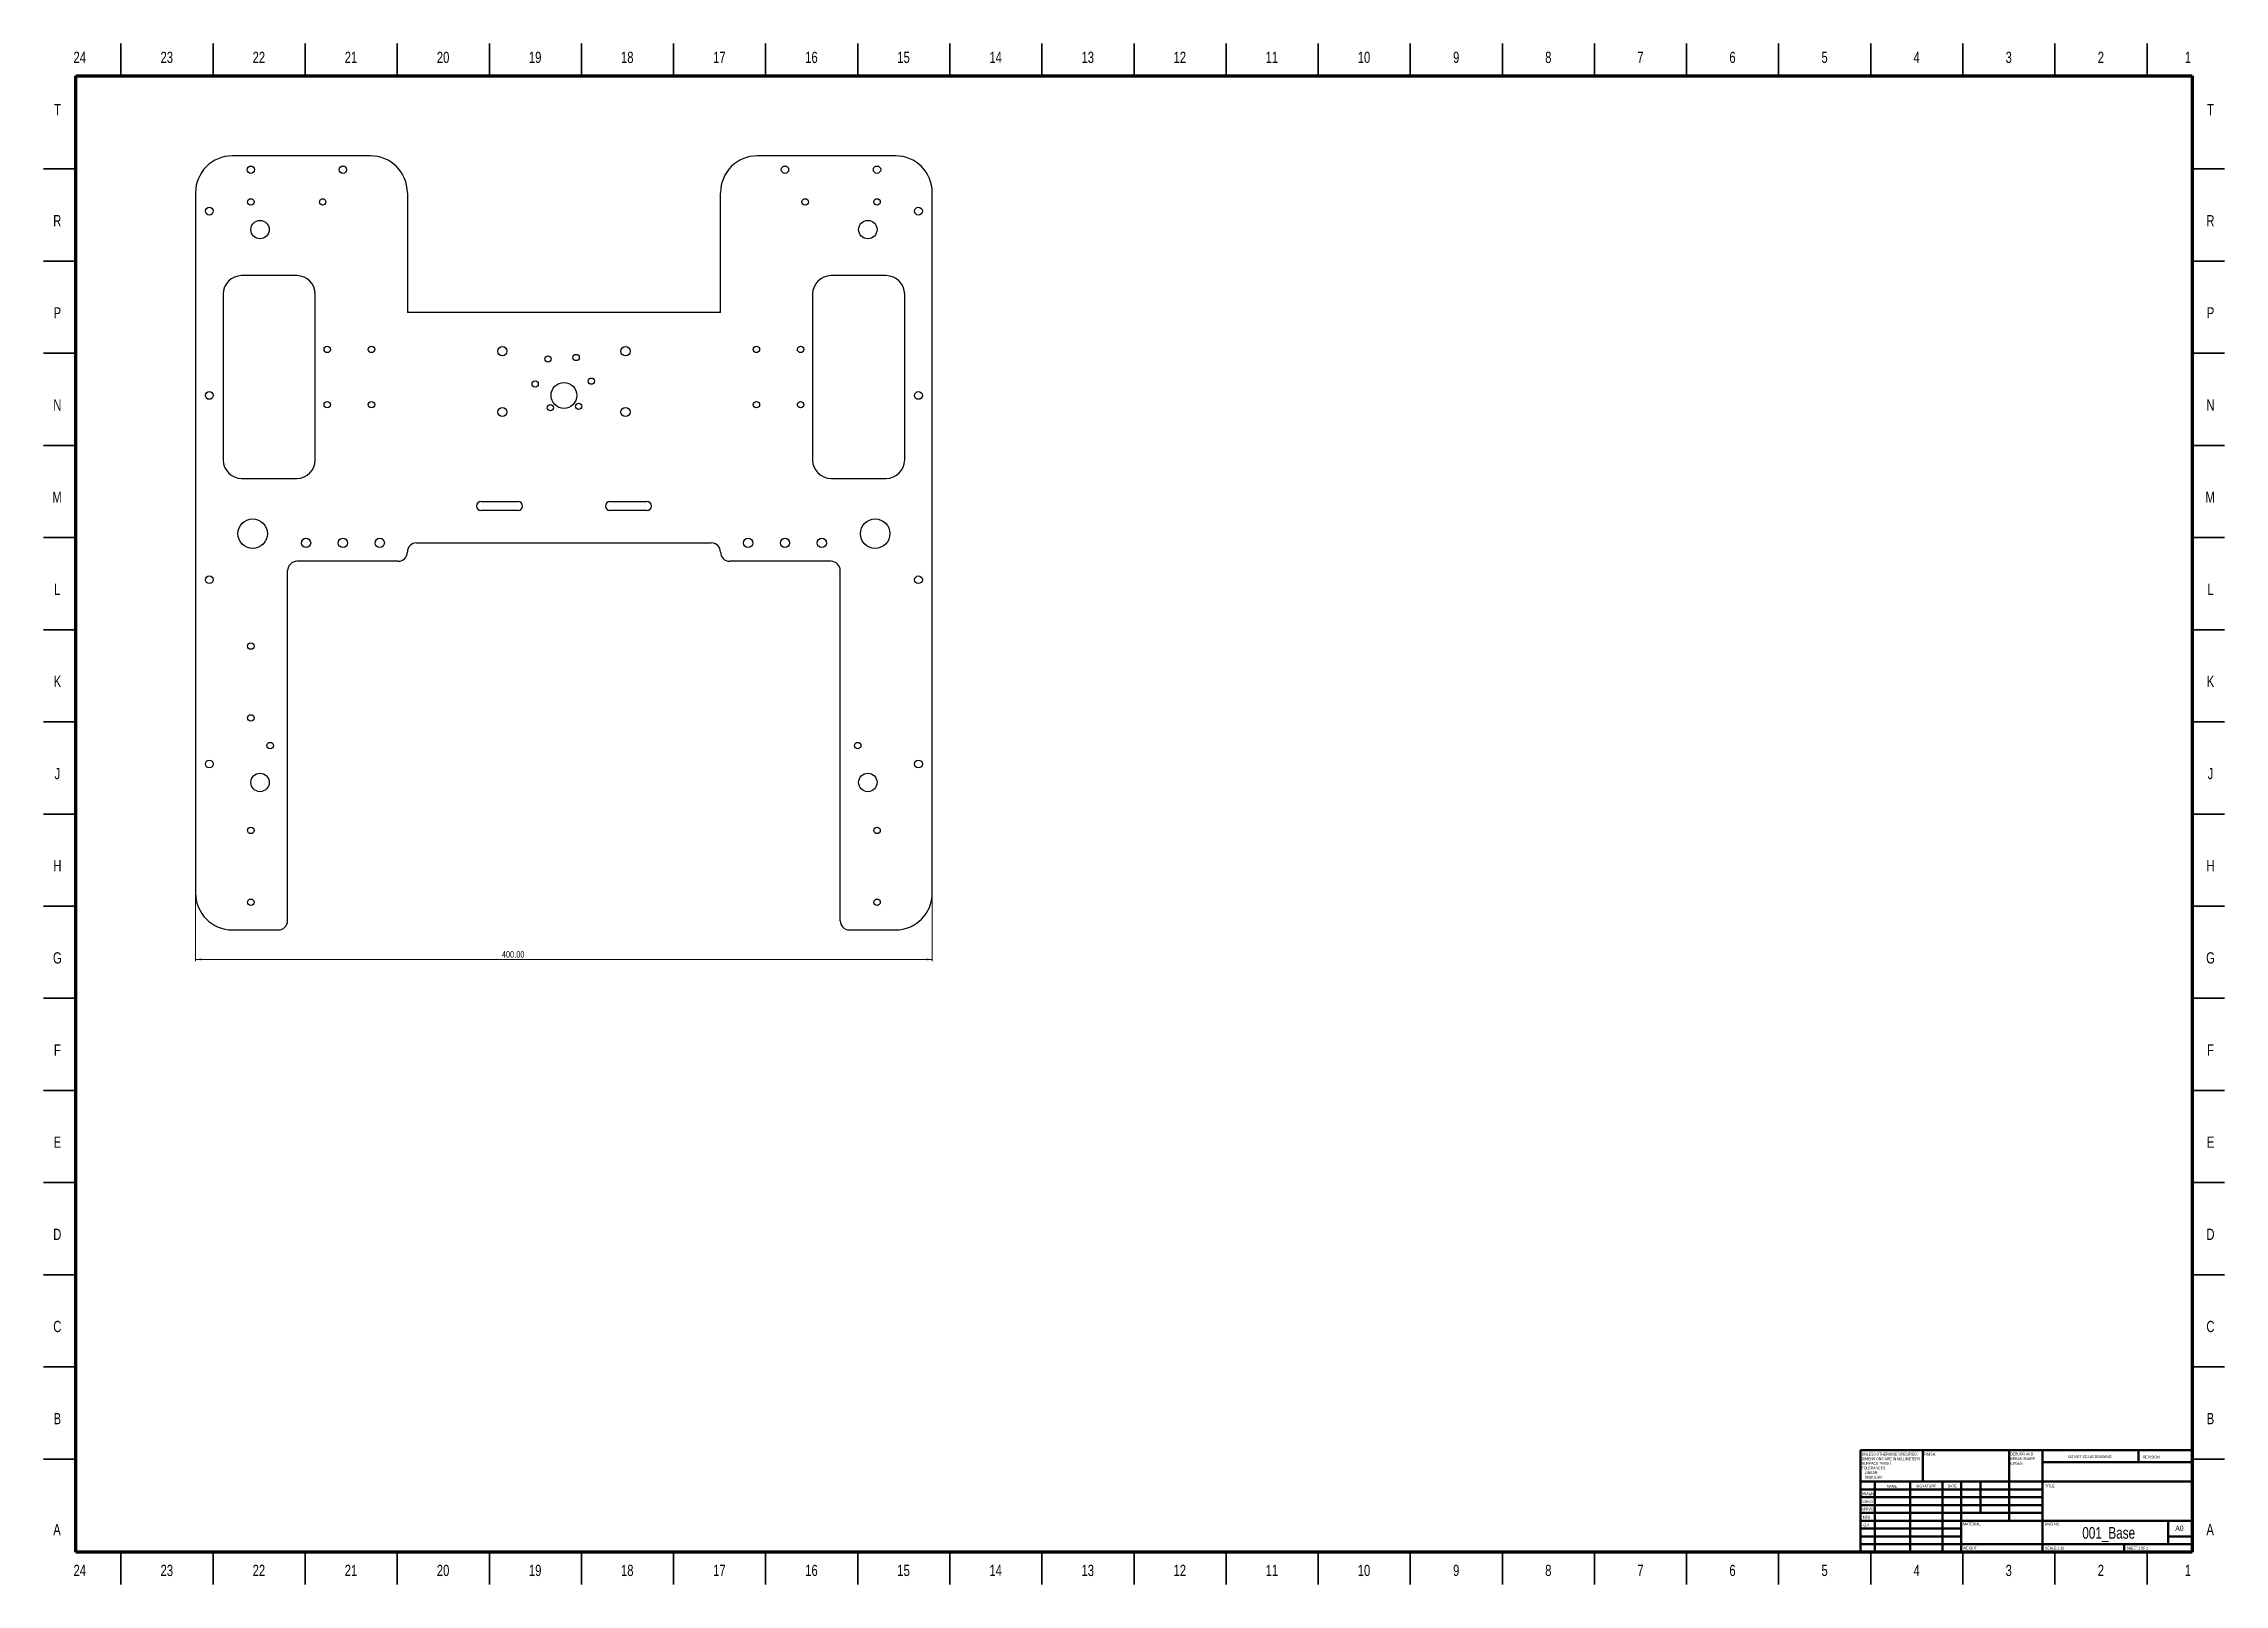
# Model space of a CAD drawing. Header units: millimetres. Extents: x 2 to 1186, y 2 to 838.
import ezdxf

# ---------------------------------------------------------------- set-up
doc = ezdxf.new("R2010")
doc.units = ezdxf.units.MM
doc.styles.add('SLDTEXTSTYLE0', font='TXT', dxfattribs={"width": 0.75})
doc.styles.add('SLDTEXTSTYLE1', font='TXT', dxfattribs={"width": 0.686449})
doc.styles.add('SLDTEXTSTYLE2', font='TXT', dxfattribs={"width": 0.6875})
doc.dimstyles.new('SLDDIMSTYLE0', dxfattribs={"dimtxt": 3.5, "dimasz": 3.302, "dimexe": 0, "dimexo": 0.0625, "dimgap": 0.875, "dimtad": 1, "dimrnd": 1e-09, "dimzin": 4, "dimdsep": 46, "dimtxsty": 'SLDTEXTSTYLE0', "dimsah": 1, "dimcen": 0.09, "dimadec": 0, "dimazin": 1, "dimtfac": 1, "dimtofl": 0, "dimtmove": 0, "dimatfit": 3, "dimfxl": 1, "dimfrac": 2, "dimtolj": 1, "dimtzin": 12, "dimarcsym": 0})

# ---------------------------------------------------------------- blocks, each defined once
blk = doc.blocks.new('SW_NOTE_0')
at = {"color": 0, "linetype": 'Continuous', "lineweight": 0, "char_height": 1.5, "attachment_point": 1, "style": 'SLDTEXTSTYLE0'}
for s, insert in [('UNLESS OTHERWISE SPECIFIED:', (0, 1.9)), ('TOLERANCES:', (0, -5.6)), ('DIMENSIONS ARE IN MILLIMETERS', (0, -0.6)), ('SURFACE FINISH:', (0, -3.1)), ('ANGULAR:', (1.7, -10.6)), ('LINEAR:', (1.7, -8.1))]:
    blk.add_mtext(s, dxfattribs=dict(at, insert=insert))
blk = doc.blocks.new('SW_NOTE_1')
at = {"color": 0, "linetype": 'Continuous', "lineweight": 0, "char_height": 1.5, "attachment_point": 1, "style": 'SLDTEXTSTYLE0'}
for s, insert in [('DEBURR AND', (0, 1.9)), ('BREAK SHARP', (0, -0.6)), ('EDGES', (0, -3.1))]:
    blk.add_mtext(s, dxfattribs=dict(at, insert=insert))
blk = doc.blocks.new('_D')
at = {"color": 7, "linetype": 'Continuous', "lineweight": 18}
for p, q in [((85, 376.6), (85, 340.6)), ((485, 376.6), (485, 340.6)), ((85, 341.6), (485, 341.6))]:
    blk.add_line(p, q, dxfattribs=at)
for points in [[(85, 341.6), (88.3, 341.1), (88.3, 342.1)], [(485, 341.6), (481.7, 342.1), (481.7, 341.1)]]:
    blk.add_solid(points, dxfattribs=at)
at = {"color": 7, "linetype": 'Continuous', "lineweight": 18, "insert": (251.3, 346.1), "char_height": 3.5, "attachment_point": 1, "style": 'SLDTEXTSTYLE0'}
blk.add_mtext('400.00', dxfattribs=at)

msp = doc.modelspace()

# ---------------------------------------------------------------- linework, layer by layer
at = {"color": 7, "linetype": 'Continuous', "lineweight": 35}
for p, q in [((44.5, 821), (44.5, 838.5)), ((94.5, 821), (94.5, 838.5)), ((144.5, 821), (144.5, 838.5)), ((194.5, 821), (194.5, 838.5)), ((244.5, 821), (244.5, 838.5)), ((294.5, 821), (294.5, 838.5)), ((344.5, 821), (344.5, 838.5)), ((394.5, 821), (394.5, 838.5)), ((444.5, 821), (444.5, 838.5)), ((494.5, 821), (494.5, 838.5)), ((544.5, 821), (544.5, 838.5)), ((594.5, 838.5), (594.5, 821)), ((594.5, 821), (594.5, 838.5)), ((644.5, 821), (644.5, 838.5)), ((694.5, 821), (694.5, 838.5)), ((744.5, 821), (744.5, 838.5)), ((794.5, 821), (794.5, 838.5)), ((844.5, 821), (844.5, 838.5)), ((894.5, 821), (894.5, 838.5)), ((944.5, 821), (944.5, 838.5)), ((994.5, 821), (994.5, 838.5)), ((1044.5, 821), (1044.5, 838.5)), ((1094.5, 821), (1094.5, 838.5)), ((1144.5, 821), (1144.5, 838.5)), ((20, 770.5), (2.5, 770.5)), ((1169, 770.5), (1186.5, 770.5)), ((20, 720.5), (2.5, 720.5)), ((1169, 720.5), (1186.5, 720.5)), ((20, 670.5), (2.5, 670.5)), ((1169, 670.5), (1186.5, 670.5)), ((20, 620.5), (2.5, 620.5)), ((1169, 620.5), (1186.5, 620.5)), ((20, 570.5), (2.5, 570.5)), ((1169, 570.5), (1186.5, 570.5)), ((20, 520.5), (2.5, 520.5)), ((1169, 520.5), (1186.5, 520.5)), ((20, 470.5), (2.5, 470.5)), ((1169, 470.5), (1186.5, 470.5)), ((2.5, 420.5), (20, 420.5)), ((20, 420.5), (2.5, 420.5)), ((1186.5, 420.5), (1169, 420.5)), ((1169, 420.5), (1186.5, 420.5)), ((20, 370.5), (2.5, 370.5)), ((1169, 370.5), (1186.5, 370.5)), ((20, 320.5), (2.5, 320.5)), ((1169, 320.5), (1186.5, 320.5)), ((20, 270.5), (2.5, 270.5)), ((1169, 270.5), (1186.5, 270.5)), ((20, 220.5), (2.5, 220.5)), ((1169, 220.5), (1186.5, 220.5)), ((20, 170.5), (2.5, 170.5)), ((1169, 170.5), (1186.5, 170.5)), ((20, 120.5), (2.5, 120.5)), ((1169, 120.5), (1186.5, 120.5)), ((20, 70.5), (2.5, 70.5)), ((1169, 70.5), (1186.5, 70.5)), ((44.5, 20), (44.5, 2.5)), ((94.5, 20), (94.5, 2.5)), ((144.5, 20), (144.5, 2.5)), ((194.5, 20), (194.5, 2.5)), ((244.5, 20), (244.5, 2.5)), ((294.5, 20), (294.5, 2.5)), ((344.5, 20), (344.5, 2.5)), ((394.5, 20), (394.5, 2.5)), ((444.5, 20), (444.5, 2.5)), ((494.5, 20), (494.5, 2.5)), ((544.5, 20), (544.5, 2.5)), ((594.5, 2.5), (594.5, 20)), ((594.5, 20), (594.5, 2.5)), ((644.5, 20), (644.5, 2.5)), ((694.5, 20), (694.5, 2.5)), ((744.5, 20), (744.5, 2.5)), ((794.5, 20), (794.5, 2.5)), ((844.5, 20), (844.5, 2.5)), ((894.5, 20), (894.5, 2.5)), ((944.5, 20), (944.5, 2.5)), ((994.5, 20), (994.5, 2.5)), ((1044.5, 20), (1044.5, 2.5)), ((1094.5, 20), (1094.5, 2.5)), ((1144.5, 20), (1144.5, 2.5))]:
    msp.add_line(p, q, dxfattribs=at)
at = {"color": 7, "linetype": 'Continuous', "lineweight": 70}
for p, q in [((20, 20), (20, 821)), ((20, 821), (1169, 821)), ((1169, 821), (1169, 20)), ((1169, 20), (20, 20))]:
    msp.add_line(p, q, dxfattribs=at)
at = {"color": 7, "linetype": 'Continuous', "lineweight": 25}
for p, q in [((179.995, 777.607), (104.995, 777.607)), ((464.995, 777.607), (389.995, 777.607)), ((84.995, 757.607), (84.995, 377.607)), ((199.995, 757.607), (199.995, 692.607)), ((369.995, 692.607), (369.995, 757.607)), ((484.995, 377.607), (484.995, 757.607)), ((139.995, 712.607), (109.995, 712.607)), ((459.995, 712.607), (429.995, 712.607)), ((99.995, 702.607), (99.995, 612.607)), ((149.995, 612.607), (149.995, 702.607)), ((419.995, 702.607), (419.995, 612.607)), ((469.995, 612.607), (469.995, 702.607)), ((369.995, 692.607), (199.995, 692.607)), ((109.995, 602.607), (139.995, 602.607)), ((429.995, 602.607), (459.995, 602.607)), ((239.995, 590.107), (259.995, 590.107)), ((259.995, 585.107), (239.995, 585.107)), ((309.995, 590.107), (329.995, 590.107)), ((329.995, 585.107), (309.995, 585.107)), ((194.995, 557.607), (139.995, 557.607)), ((204.995, 567.607), (364.995, 567.607)), ((429.995, 557.607), (374.995, 557.607)), ((134.995, 362.607), (134.995, 552.607)), ((434.995, 362.607), (434.995, 552.607)), ((104.995, 357.607), (129.995, 357.607)), ((439.995, 357.607), (464.995, 357.607))]:
    msp.add_line(p, q, dxfattribs=at)
at = {"color": 7, "linetype": 'Continuous', "lineweight": 50}
for p, q in [((989, 75.25), (1169, 75.25)), ((989, 75.25), (989, 20)), ((1022.8, 58.25), (1022.8, 75.25)), ((1069.6, 75.25), (1069.6, 37)), ((1087.8, 75.25), (1087.8, 20)), ((1139.8, 68.875), (1139.8, 75.25)), ((1169, 68.875), (1087.8, 68.875)), ((1169, 58.25), (989, 58.25)), ((1087.8, 54), (989, 54)), ((1087.8, 49.75), (989, 49.75)), ((996.8, 58.25), (996.8, 20)), ((1015.991, 58.25), (1015.991, 20)), ((1033.399, 58.25), (1033.399, 20)), ((1043.6, 20), (1043.6, 58.25)), ((1054, 41.25), (1054, 58.25)), ((1087.8, 45.5), (989, 45.5)), ((1087.8, 41.25), (989, 41.25)), ((1043.6, 37), (989, 37)), ((1043.6, 37), (1169, 37)), ((1156, 24.25), (1156, 37)), ((1043.6, 32.75), (989, 32.75)), ((1043.6, 28.5), (989, 28.5)), ((989, 24.25), (1169, 24.25)), ((1132, 20), (1132, 24.25)), ((1169, 28.5), (1156, 28.5))]:
    msp.add_line(p, q, dxfattribs=at)
at = {"color": 7, "linetype": 'Continuous', "lineweight": 25}
for centre, radius in [((114.995, 770.107), 2), ((164.995, 770.107), 2), ((404.995, 770.107), 2), ((454.995, 770.107), 2), ((92.495, 747.607), 2.1), ((114.995, 752.607), 1.75), ((153.995, 752.607), 1.75), ((415.995, 752.607), 1.75), ((454.995, 752.607), 1.75), ((477.495, 747.607), 2.1), ((119.995, 737.607), 5), ((449.995, 737.607), 5), ((156.495, 672.607), 1.75), ((180.495, 672.607), 1.75), ((251.528, 671.607), 2.5), ((276.332, 667.445), 1.7), ((291.613, 668.217), 1.7), ((318.462, 671.607), 2.5), ((389.495, 672.607), 1.75), ((413.495, 672.607), 1.75), ((269.361, 653.825), 1.7), ((284.995, 647.607), 7), ((299.922, 655.37), 1.7), ((92.495, 647.607), 2.1), ((156.495, 642.607), 1.75), ((180.495, 642.607), 1.75), ((251.528, 638.607), 2.5), ((277.67, 640.978), 1.7), ((292.951, 641.751), 1.7), ((318.462, 638.607), 2.5), ((389.495, 642.607), 1.75), ((413.495, 642.607), 1.75), ((477.495, 647.607), 2.1), ((115.995, 572.607), 8), ((453.995, 572.607), 8), ((144.995, 567.607), 2.5), ((164.995, 567.607), 2.5), ((184.995, 567.607), 2.5), ((384.995, 567.607), 2.5), ((404.995, 567.607), 2.5), ((424.995, 567.607), 2.5), ((92.495, 547.607), 2.1), ((477.495, 547.607), 2.1), ((114.995, 511.607), 1.75), ((114.995, 472.607), 1.75), ((125.495, 457.607), 1.75), ((444.495, 457.607), 1.75), ((92.495, 447.607), 2.1), ((119.995, 437.607), 5), ((449.995, 437.607), 5), ((477.495, 447.607), 2.1), ((114.995, 411.607), 1.75), ((454.995, 411.607), 1.75), ((114.995, 372.607), 1.75), ((454.995, 372.607), 1.75)]:
    msp.add_circle(centre, radius, dxfattribs=at)
for centre, radius, start, end in [((104.995, 757.607), 20, 90, 180), ((179.995, 757.607), 20, 0, 90), ((389.995, 757.607), 20, 90, 180), ((464.995, 757.607), 20, 0, 90), ((109.995, 702.607), 10, 90, 180), ((139.995, 702.607), 10, 0, 90), ((429.995, 702.607), 10, 90, 180), ((459.995, 702.607), 10, 0, 90), ((109.995, 612.607), 10, 180, 270), ((139.995, 612.607), 10, 270, 0), ((429.995, 612.607), 10, 180, 270), ((459.995, 612.607), 10, 270, 0), ((239.995, 587.607), 2.5, 90, 270), ((259.995, 587.607), 2.5, 270, 90), ((309.995, 587.607), 2.5, 90, 270), ((329.995, 587.607), 2.5, 270, 90), ((139.995, 552.607), 5, 90, 180), ((194.995, 562.607), 5, 270, 0), ((204.995, 562.607), 5, 90, 180), ((364.995, 562.607), 5, 360, 90), ((374.995, 562.607), 5, 180, 270), ((429.995, 552.607), 5, 0, 90), ((104.995, 377.607), 20, 180, 270), ((464.995, 377.607), 20, 270, 0), ((129.995, 362.607), 5, 270, 0), ((439.995, 362.607), 5, 180, 270)]:
    msp.add_arc(centre, radius, start, end, dxfattribs=at)

# ---------------------------------------------------------------- block references
at = {"color": 7, "linetype": 'Continuous', "lineweight": 0}
for name, p in [('SW_NOTE_0', (989.594, 71.987)), ('SW_NOTE_1', (1070.309, 72.069))]:
    msp.add_blockref(name, p, dxfattribs=at)

# ---------------------------------------------------------------- texts
for s, insert, char_height, attachment_point, style in [('24', (22.127, 834.114), 6.096, 2, 'SLDTEXTSTYLE0'), ('23', (69.377, 834.114), 6.096, 2, 'SLDTEXTSTYLE0'), ('22', (119.377, 834.114), 6.096, 2, 'SLDTEXTSTYLE0'), ('21', (169.377, 834.114), 6.096, 2, 'SLDTEXTSTYLE0'), ('20', (219.377, 834.114), 6.096, 2, 'SLDTEXTSTYLE0'), ('19', (269.377, 834.114), 6.096, 2, 'SLDTEXTSTYLE0'), ('18', (319.377, 834.114), 6.096, 2, 'SLDTEXTSTYLE0'), ('17', (369.377, 834.114), 6.096, 2, 'SLDTEXTSTYLE0'), ('16', (419.377, 834.114), 6.096, 2, 'SLDTEXTSTYLE0'), ('15', (469.377, 834.114), 6.096, 2, 'SLDTEXTSTYLE0'), ('14', (519.377, 834.114), 6.096, 2, 'SLDTEXTSTYLE0'), ('13', (569.377, 834.114), 6.096, 2, 'SLDTEXTSTYLE0'), ('12', (619.377, 834.114), 6.096, 2, 'SLDTEXTSTYLE0'), ('11', (669.377, 834.114), 6.096, 2, 'SLDTEXTSTYLE0'), ('10', (719.377, 834.114), 6.096, 2, 'SLDTEXTSTYLE0'), ('9', (769.439, 834.114), 6.096, 2, 'SLDTEXTSTYLE0'), ('8', (819.439, 834.114), 6.096, 2, 'SLDTEXTSTYLE0'), ('7', (869.439, 834.114), 6.096, 2, 'SLDTEXTSTYLE0'), ('6', (919.439, 834.114), 6.096, 2, 'SLDTEXTSTYLE0'), ('5', (969.439, 834.114), 6.096, 2, 'SLDTEXTSTYLE0'), ('4', (1019.439, 834.114), 6.096, 2, 'SLDTEXTSTYLE0'), ('3', (1069.439, 834.114), 6.096, 2, 'SLDTEXTSTYLE0'), ('2', (1119.439, 834.114), 6.096, 2, 'SLDTEXTSTYLE0'), ('1', (1166.689, 834.114), 6.096, 2, 'SLDTEXTSTYLE0'), ('T', (9.983, 805.726), 6.096, 2, 'SLDTEXTSTYLE0'), ('T', (1178.983, 805.726), 6.096, 2, 'SLDTEXTSTYLE0'), ('R', (9.913, 745.476), 6.096, 2, 'SLDTEXTSTYLE0'), ('R', (1178.913, 745.476), 6.096, 2, 'SLDTEXTSTYLE0'), ('P', (9.977, 695.476), 6.096, 2, 'SLDTEXTSTYLE0'), ('P', (1178.977, 695.476), 6.096, 2, 'SLDTEXTSTYLE0'), ('N', (9.947, 645.476), 6.096, 2, 'SLDTEXTSTYLE0'), ('N', (1178.947, 645.476), 6.096, 2, 'SLDTEXTSTYLE0'), ('M', (9.79, 595.476), 6.096, 2, 'SLDTEXTSTYLE0'), ('M', (1178.79, 595.476), 6.096, 2, 'SLDTEXTSTYLE0'), ('L', (9.934, 545.476), 6.096, 2, 'SLDTEXTSTYLE0'), ('L', (1178.934, 545.476), 6.096, 2, 'SLDTEXTSTYLE0'), ('K', (9.981, 495.476), 6.096, 2, 'SLDTEXTSTYLE0'), ('K', (1178.981, 495.476), 6.096, 2, 'SLDTEXTSTYLE0'), ('J', (9.945, 445.476), 6.096, 2, 'SLDTEXTSTYLE0'), ('J', (1178.945, 445.476), 6.096, 2, 'SLDTEXTSTYLE0'), ('H', (9.985, 395.476), 6.096, 2, 'SLDTEXTSTYLE0'), ('H', (1178.985, 395.476), 6.096, 2, 'SLDTEXTSTYLE0'), ('G', (9.981, 345.476), 6.096, 2, 'SLDTEXTSTYLE0'), ('G', (1178.981, 345.476), 6.096, 2, 'SLDTEXTSTYLE0'), ('F', (9.937, 295.476), 6.096, 2, 'SLDTEXTSTYLE0'), ('F', (1178.937, 295.476), 6.096, 2, 'SLDTEXTSTYLE0'), ('E', (10.011, 245.476), 6.096, 2, 'SLDTEXTSTYLE0'), ('E', (1179.011, 245.476), 6.096, 2, 'SLDTEXTSTYLE0'), ('D', (9.93, 195.476), 6.096, 2, 'SLDTEXTSTYLE0'), ('D', (1178.93, 195.476), 6.096, 2, 'SLDTEXTSTYLE0'), ('C', (9.937, 145.476), 6.096, 2, 'SLDTEXTSTYLE0'), ('C', (1178.937, 145.476), 6.096, 2, 'SLDTEXTSTYLE0'), ('B', (9.953, 95.476), 6.096, 2, 'SLDTEXTSTYLE0'), ('B', (1178.953, 95.476), 6.096, 2, 'SLDTEXTSTYLE0'), ('FINISH:', (1023.371, 73.919), 1.5, 1, 'SLDTEXTSTYLE0'), ('DO NOT SCALE DRAWING', (1101.615, 72.533), 1.5, 1, 'SLDTEXTSTYLE0'), ('REVISION', (1142.328, 72.335), 1.5, 1, 'SLDTEXTSTYLE0'), ('DRAWN', (989.643, 52.385), 1.5, 1, 'SLDTEXTSTYLE1'), ("CHK'D", (989.939, 48.162), 1.5, 1, 'SLDTEXTSTYLE0'), ('NAME', (1003.322, 56.501), 1.5, 1, 'SLDTEXTSTYLE0'), ('SIGNATURE', (1019.034, 56.562), 1.5, 1, 'SLDTEXTSTYLE0'), ('DATE', (1036.215, 56.576), 1.5, 1, 'SLDTEXTSTYLE0'), ('TITLE:', (1089.09, 56.576), 1.5, 1, 'SLDTEXTSTYLE0'), ("APPV'D", (989.402, 44.066), 1.5, 1, 'SLDTEXTSTYLE0'), ('MFG', (990.124, 39.716), 1.5, 1, 'SLDTEXTSTYLE0'), ('Q.A', (990.509, 35.505), 1.5, 1, 'SLDTEXTSTYLE0'), ('MATERIAL:', (1044.646, 35.986), 1.5, 1, 'SLDTEXTSTYLE0'), ('DWG NO.', (1088.953, 35.986), 1.5, 1, 'SLDTEXTSTYLE0'), ('A', (9.757, 35.226), 6.096, 2, 'SLDTEXTSTYLE0'), ('001_Base', (1123.694, 33.607), 6.35, 2, 'SLDTEXTSTYLE0'), ('A0', (1159.871, 34.406), 2.9104, 1, 'SLDTEXTSTYLE0'), ('A', (1178.757, 35.226), 6.096, 2, 'SLDTEXTSTYLE0'), ('24', (22.127, 13.114), 6.096, 2, 'SLDTEXTSTYLE0'), ('23', (69.377, 13.114), 6.096, 2, 'SLDTEXTSTYLE0'), ('22', (119.377, 13.114), 6.096, 2, 'SLDTEXTSTYLE0'), ('21', (169.377, 13.114), 6.096, 2, 'SLDTEXTSTYLE0'), ('20', (219.377, 13.114), 6.096, 2, 'SLDTEXTSTYLE0'), ('19', (269.377, 13.114), 6.096, 2, 'SLDTEXTSTYLE0'), ('18', (319.377, 13.114), 6.096, 2, 'SLDTEXTSTYLE0'), ('17', (369.377, 13.114), 6.096, 2, 'SLDTEXTSTYLE0'), ('16', (419.377, 13.114), 6.096, 2, 'SLDTEXTSTYLE0'), ('15', (469.377, 13.114), 6.096, 2, 'SLDTEXTSTYLE0'), ('14', (519.377, 13.114), 6.096, 2, 'SLDTEXTSTYLE0'), ('13', (569.377, 13.114), 6.096, 2, 'SLDTEXTSTYLE0'), ('12', (619.377, 13.114), 6.096, 2, 'SLDTEXTSTYLE0'), ('11', (669.377, 13.114), 6.096, 2, 'SLDTEXTSTYLE0'), ('10', (719.377, 13.114), 6.096, 2, 'SLDTEXTSTYLE0'), ('9', (769.439, 13.114), 6.096, 2, 'SLDTEXTSTYLE0'), ('8', (819.439, 13.114), 6.096, 2, 'SLDTEXTSTYLE0'), ('7', (869.439, 13.114), 6.096, 2, 'SLDTEXTSTYLE0'), ('6', (919.439, 13.114), 6.096, 2, 'SLDTEXTSTYLE0'), ('5', (969.439, 13.114), 6.096, 2, 'SLDTEXTSTYLE0'), ('4', (1019.439, 13.114), 6.096, 2, 'SLDTEXTSTYLE0'), ('WEIGHT:', (1044.618, 22.949), 1.4986, 1, 'SLDTEXTSTYLE0'), ('3', (1069.439, 13.114), 6.096, 2, 'SLDTEXTSTYLE0'), ('SCALE:1:10', (1089.074, 22.9), 1.5, 1, 'SLDTEXTSTYLE0'), ('2', (1119.439, 13.114), 6.096, 2, 'SLDTEXTSTYLE0'), ('SHEET 1 OF 1', (1133.478, 22.9), 1.5, 1, 'SLDTEXTSTYLE2'), ('1', (1166.689, 13.114), 6.096, 2, 'SLDTEXTSTYLE0')]:
    msp.add_mtext(s, dxfattribs=dict(at, insert=insert, char_height=char_height, attachment_point=attachment_point, style=style))

# ---------------------------------------------------------------- dimensions: what is measured, and where the dimension line sits
at = {"color": 7, "linetype": 'Continuous', "lineweight": 18}
dim = msp.add_linear_dim(base=(484.995, 341.607), p1=(84.995, 377.607), p2=(484.995, 377.607), dimstyle='SLDDIMSTYLE0', dxfattribs=at)
dim.commit()
dim.dimension.update_dxf_attribs({"geometry": '_D', "text_midpoint": (258.399, 341.607), "dimtype": 160})

doc.saveas('drawing.dxf')
